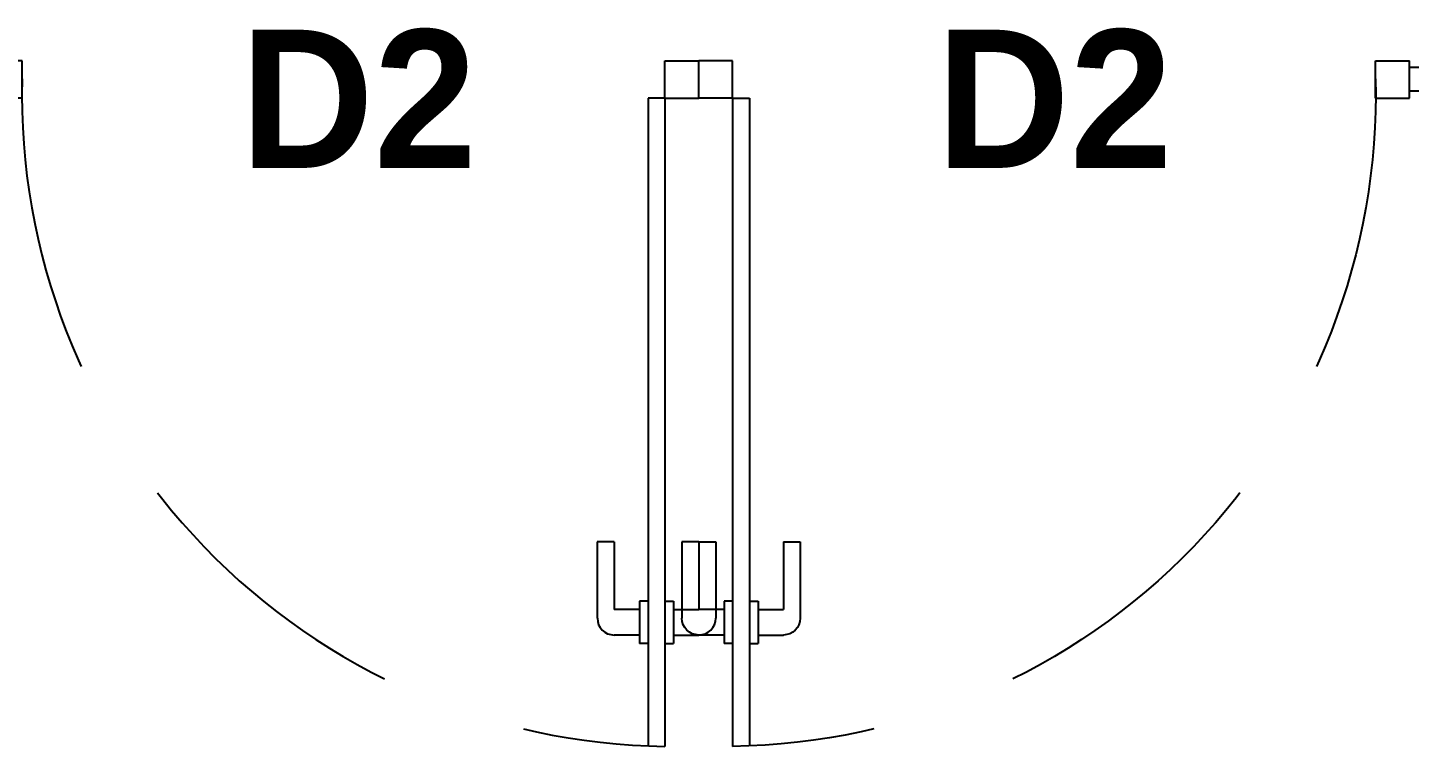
# Model space of a CAD drawing. Header units: inches. Extents: x 482566 to 494966, y -26460 to -22226.
# Drawn here: x 486147.9 to 486226.7, y -26092.4 to -26051.5 of the extents above; entities that cross this region are included whole.
import ezdxf

# ---------------------------------------------------------------- set-up
doc = ezdxf.new("R2010")
doc.units = ezdxf.units.IN
doc.header["$LTSCALE"] = 15
doc.header["$MEASUREMENT"] = 0
doc.linetypes.add('DASHED', pattern=[0.75, 0.5, -0.25])
doc.layers.add('GLAZING', color=4, linetype='Continuous')
doc.layers.add('I-ANNO-TEXT', color=7, linetype='Continuous', lineweight=18)
doc.styles.add('MICRO', font='')
doc.styles.get('MICRO').set_extended_font_data('MicrogrammaSSi', bold=True)

# ---------------------------------------------------------------- blocks, each defined once
blk = doc.blocks.new('glass doors- 900')
for p, q in [((387080.9, -15045.5), (387080.9, -14224.6)), ((387102.3, -15045.5), (387102.3, -14226.3)), ((387070.1, -14365.5), (387038, -14365.5)), ((387080.9, -14354.8), (387070.1, -14354.8)), ((387070.1, -14408.4), (387070.1, -14354.8)), ((387102.3, -14354.8), (387113, -14354.8)), ((387113, -14408.4), (387113, -14354.8)), ((387113, -14365.5), (387145.1, -14365.5)), ((387016.6, -14483.4), (387016.6, -14387)), ((387038, -14483.4), (387038, -14397.7)), ((387070.1, -14397.7), (387038, -14397.7)), ((387113, -14397.7), (387145.1, -14397.7)), ((387145.1, -14483.4), (387145.1, -14397.7)), ((387166.6, -14483.4), (387166.6, -14387)), ((387080.9, -14408.4), (387070.1, -14408.4)), ((387102.3, -14408.4), (387113, -14408.4)), ((387038, -14483.4), (387016.6, -14483.4)), ((387145.1, -14483.4), (387166.6, -14483.4)), ((387038, -15045.5), (387038, -15092.6)), ((387080.9, -15045.5), (387038, -15045.5)), ((387080.9, -15045.5), (387080.9, -15092.6)), ((387080.9, -15045.5), (387080.9, -15092.6)), ((387080.9, -15045.5), (387102.3, -15045.5)), ((387895.1, -15045.5), (387895.1, -15092.6)), ((387895.1, -15045.5), (387895.1, -15092.6)), ((387895.1, -15045.5), (387895.1, -15045.5)), ((387895.1, -15045.5), (387938, -15045.5)), ((387938, -15045.5), (387938, -15092.6)), ((387080.9, -15092.6), (387038, -15092.6)), ((387895.1, -15092.6), (387938, -15092.6))]:
    blk.add_line(p, q)
at = {"linetype": 'DASHED', "ltscale": 50}
blk.add_arc((387070.1, -15049.8), 825.3, 358.6028, 89.255, dxfattribs=at)
for centre, start, end in [((387038, -14387), 90, 180), ((387145.1, -14387), 0, 90)]:
    blk.add_arc(centre, 21.4, start, end)

msp = doc.modelspace()

# ---------------------------------------------------------------- linework, layer by layer
at = {"layer": 'GLAZING', "elevation": 6.93}
for points in [[(486282.153, -26053.761), (486226.653, -26053.761)], [(486282.153, -26055.111), (486226.653, -26055.111)]]:
    msp.add_lwpolyline(points, dxfattribs=at)

# ---------------------------------------------------------------- block references
at = {"layer": 'GLAZING', "rotation": 180}
for p, xscale, yscale, zscale in [((503602.863, -26732.545, 6.93), 0.04500000025145709, 0.04500000025145709, 0.04500000025145709), ((468769.443, -26732.545, 6.93), -0.04500000025145709, 0.04499999998952262, 0.04499999999999744)]:
    msp.add_blockref('glass doors- 900', p, dxfattribs=dict(at, xscale=xscale, yscale=yscale, zscale=zscale))

# ---------------------------------------------------------------- texts
at = {"layer": 'I-ANNO-TEXT', "char_height": 7.875, "attachment_point": 1, "style": 'MICRO'}
for insert in [(486160.027, -26051.603, 6.93), (486199.693, -26051.603, 6.93)]:
    msp.add_mtext_dynamic_manual_height_columns('{\\fBahnschrift Light|b1|i0|c0|p34;D2}', width=7.40993, gutter_width=1.5, heights=[0], dxfattribs=dict(at, insert=insert))

doc.saveas('drawing.dxf')
